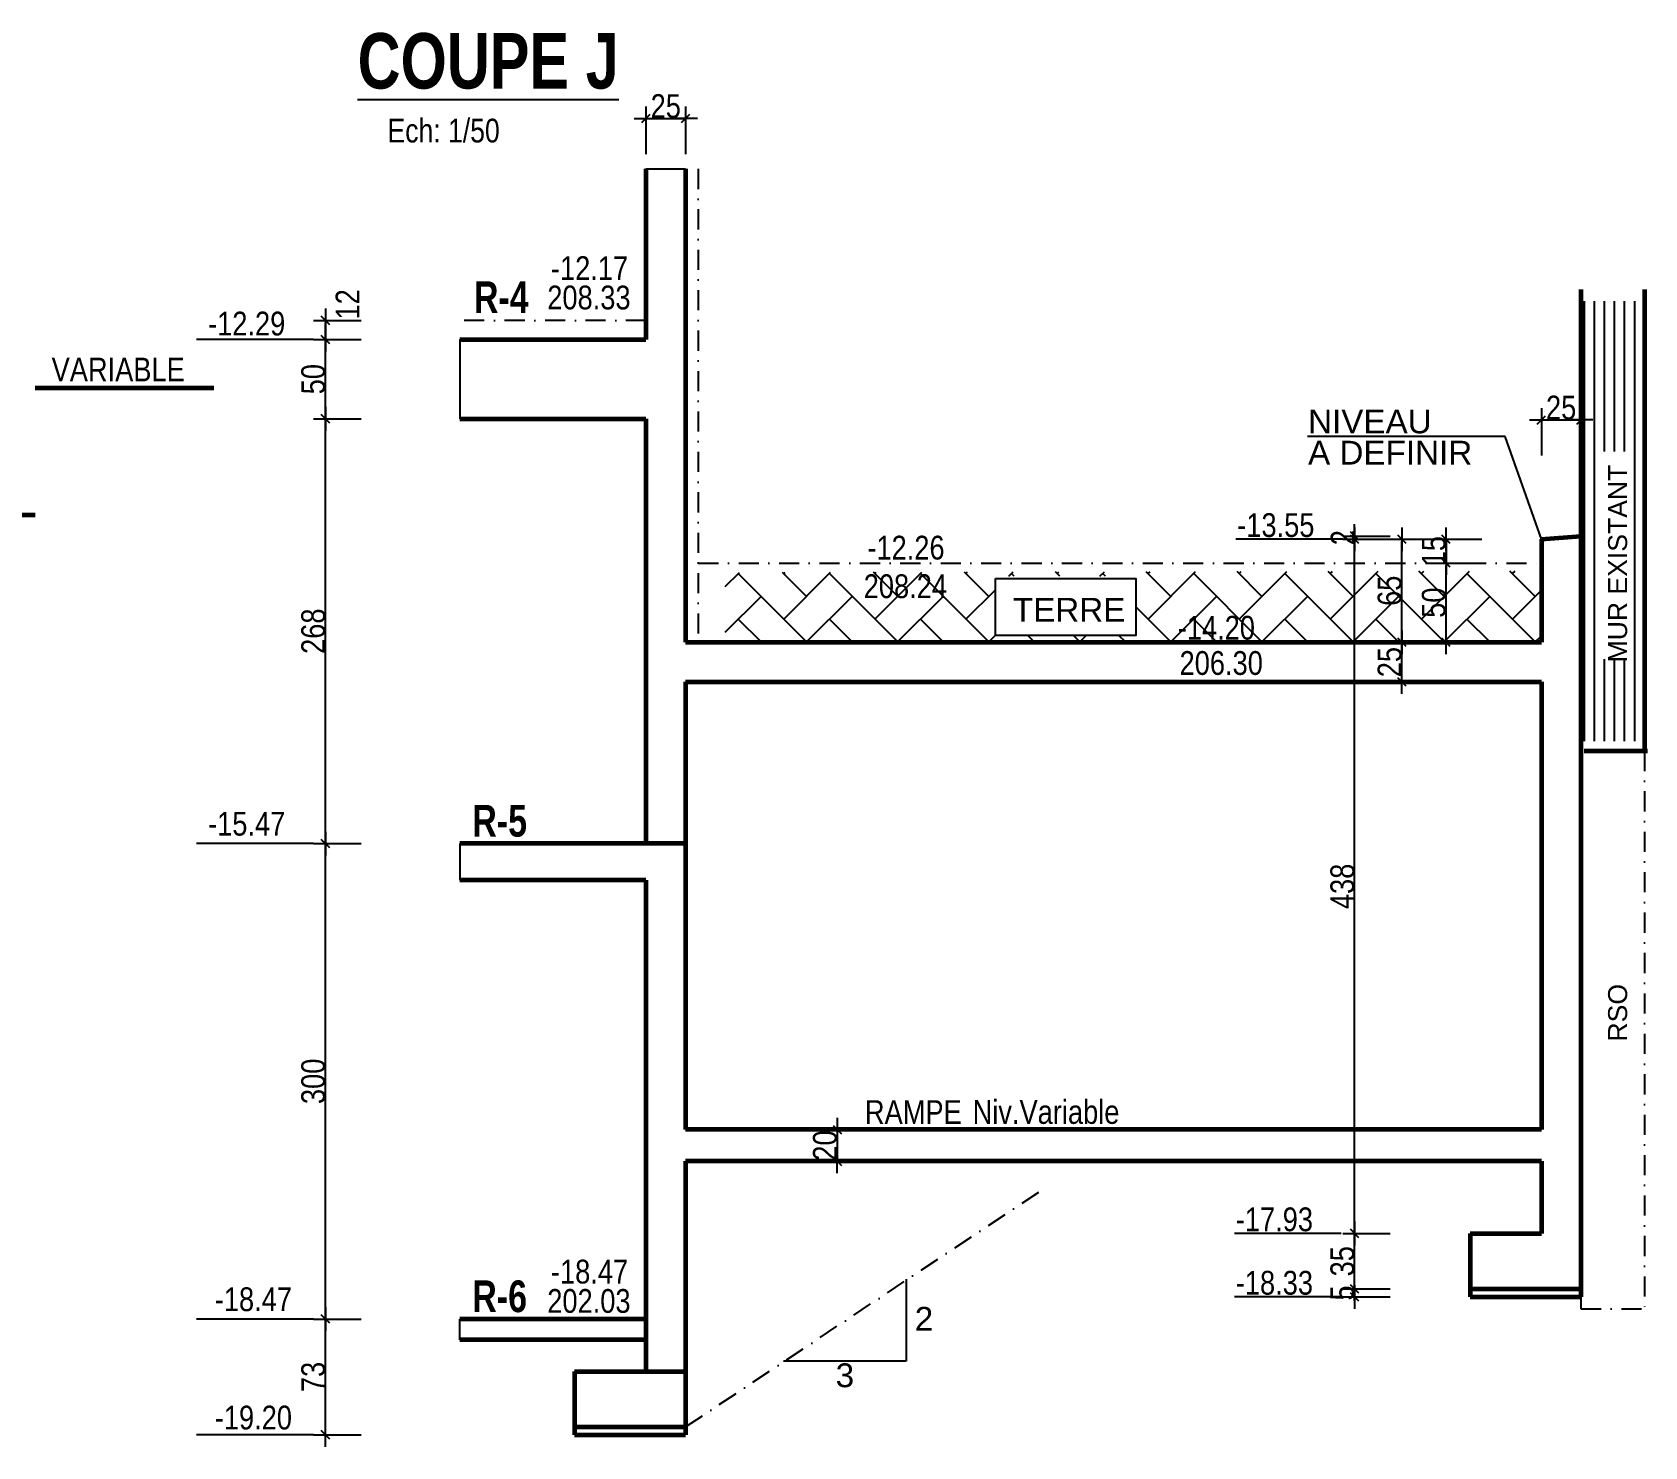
# Model space of a CAD drawing. Header units: millimetres. Extents: x -26249 to 60250, y -21218 to 23336.
# Drawn here: x 34710 to 35727, y 1192 to 2084 of the extents above; entities that cross this region are included whole.
import ezdxf
from ezdxf.enums import TextEntityAlignment as Align

# ---------------------------------------------------------------- set-up
doc = ezdxf.new("R2010")
doc.units = ezdxf.units.MM
doc.linetypes.add('TIRETPTX2', pattern=[50.8, 25.4, -12.7, 0, -12.7])
for name, color, linetype in [('01_cote_gen', 4, 'Continuous'), ('01_linteaux', 2, 'Continuous'), ('01_poch_murs', 253, 'Continuous'), ('01_texte', 230, 'Continuous'), ('AA_COTES', 2, 'Continuous')]:
    doc.layers.add(name, color=color, linetype=linetype)
doc.layers.add('01_murs_coup', color=5, linetype='Continuous', lineweight=60)
doc.styles.add('ARIAL NA', font='ARIALN.TTF')
doc.styles.add('impact', font='impact.ttf')
doc.styles.add('MATTE_TXT', font='arial.ttf')
doc.styles.add('STYLE2', font='ARIALN.TTF')
doc.dimstyles.new('JB50', dxfattribs={"dimscale": 0.1, "dimtxt": 150, "dimasz": 15, "dimexe": 0.1, "dimexo": 0.1, "dimgap": 0.09, "dimtad": 1, "dimdec": 1, "dimdsep": 46, "dimtxsty": 'STYLE2', "dimblk1": 'BOND_G', "dimblk2": 'BOND_D', "dimsah": 1, "dimcen": 1.5, "dimdle": 0.01, "dimse1": 1, "dimse2": 1, "dimclrd": 4, "dimclre": 2, "dimclrt": 6, "dimazin": 2, "dimtfac": 2.333333, "dimtdec": 1, "dimtix": 1, "dimtmove": 2, "dimatfit": 3, "dimldrblk": 'BOND_G', "dimfxl": 1, "dimtolj": 1, "dimtzin": 0, "dimarcsym": 0})

# ---------------------------------------------------------------- blocks, each defined once
blk = doc.blocks.new('BOND_G')
at = {"layer": 'AA_COTES', "color": 0}
for p, q in [((0, -5), (0, 15)), ((5, 0), (-5, 0)), ((1.77, 1.77), (-1.77, -1.77))]:
    blk.add_line(p, q, dxfattribs=at)
blk = doc.blocks.new('BOND_D')
at = {"layer": 'AA_COTES', "color": 0}
for p, q in [((5, 0), (-5, 0)), ((-1.77, -1.77), (1.77, 1.77)), ((0, 5), (0, -15))]:
    blk.add_line(p, q, dxfattribs=at)
blk = doc.blocks.new('*D1827')
at = {"layer": '01_cote_gen', "color": 4, "lineweight": -2, "transparency": 16777216}
blk.add_line((34894.8, 1891.7), (34894.8, 1900.7), dxfattribs=at)
at = {"layer": 'Defpoints', "color": 0, "transparency": 16777216}
for p in [(34894.8, 1902.2), (34932.7, 1902.2), (34932.7, 1890.2)]:
    blk.add_point(p, dxfattribs=at)
at = {"layer": '01_cote_gen', "color": 4, "lineweight": -2, "transparency": 16777216, "xscale": 1.5, "yscale": 1.5, "zscale": 1.5}
for name, p, rotation in [('BOND_D', (34894.8, 1902.2), 90), ('BOND_G', (34894.8, 1890.2), 270)]:
    blk.add_blockref(name, p, dxfattribs=dict(at, rotation=rotation))
at = {"layer": '01_cote_gen', "color": 6, "transparency": 16777216, "insert": (34908.7, 1912.4), "char_height": 15, "attachment_point": 5, "rotation": 90, "style": 'STYLE2'}
blk.add_mtext('\\A1;12', dxfattribs=at)
blk = doc.blocks.new('*D1828')
at = {"layer": '01_cote_gen', "color": 4, "lineweight": -2, "transparency": 16777216}
blk.add_line((35544.2, 1292.7), (35544.2, 1324.7), dxfattribs=at)
at = {"layer": 'Defpoints', "color": 0, "transparency": 16777216}
for p in [(35544.2, 1326.2), (35617.9, 1326.2), (35617.9, 1291.2)]:
    blk.add_point(p, dxfattribs=at)
at = {"layer": '01_cote_gen', "color": 4, "lineweight": -2, "transparency": 16777216, "xscale": 1.5, "yscale": 1.5, "zscale": 1.5}
for name, p, rotation in [('BOND_D', (35544.2, 1326.2), 90), ('BOND_G', (35544.2, 1291.2), 270)]:
    blk.add_blockref(name, p, dxfattribs=dict(at, rotation=rotation))
at = {"layer": '01_cote_gen', "color": 6, "transparency": 16777216, "insert": (35536.5, 1308.7), "char_height": 15, "attachment_point": 5, "rotation": 90, "style": 'STYLE2'}
blk.add_mtext('\\A1;35', dxfattribs=at)
blk = doc.blocks.new('*D1834')
at = {"layer": '01_cote_gen', "color": 4, "lineweight": -2, "transparency": 16777216}
blk.add_line((35663.5, 1839.5), (35685.5, 1839.5), dxfattribs=at)
at = {"layer": 'Defpoints', "color": 0, "transparency": 16777216}
for p in [(35687, 1839.5), (35662, 1764.2), (35687, 1766.2)]:
    blk.add_point(p, dxfattribs=at)
at = {"layer": '01_cote_gen', "color": 4, "lineweight": -2, "transparency": 16777216, "xscale": 1.5, "yscale": 1.5, "zscale": 1.5, "rotation": 180}
blk.add_blockref('BOND_G', (35662, 1839.5), dxfattribs=at)
at = {"layer": '01_cote_gen', "color": 4, "lineweight": -2, "transparency": 16777216, "xscale": 1.5, "yscale": 1.5, "zscale": 1.5}
blk.add_blockref('BOND_D', (35687, 1839.5), dxfattribs=at)
at = {"layer": '01_cote_gen', "color": 6, "transparency": 16777216, "insert": (35674.5, 1847.2), "char_height": 15, "attachment_point": 5, "style": 'STYLE2'}
blk.add_mtext('\\A1;25', dxfattribs=at)
blk = doc.blocks.new('*D1829')
at = {"layer": '01_cote_gen', "color": 4, "lineweight": -2, "transparency": 16777216}
blk.add_line((34894.8, 1273.7), (34894.8, 1570.7), dxfattribs=at)
at = {"layer": 'Defpoints', "color": 0, "transparency": 16777216}
for p in [(34894.8, 1572.2), (34949.8, 1572.2), (34940.8, 1272.2)]:
    blk.add_point(p, dxfattribs=at)
at = {"layer": '01_cote_gen', "color": 4, "lineweight": -2, "transparency": 16777216, "xscale": 1.5, "yscale": 1.5, "zscale": 1.5}
for name, p, rotation in [('BOND_D', (34894.8, 1572.2), 90), ('BOND_G', (34894.8, 1272.2), 270)]:
    blk.add_blockref(name, p, dxfattribs=dict(at, rotation=rotation))
at = {"layer": '01_cote_gen', "color": 6, "transparency": 16777216, "insert": (34887.1, 1422.2), "char_height": 15, "attachment_point": 5, "rotation": 90, "style": 'STYLE2'}
blk.add_mtext('\\A1;300', dxfattribs=at)
blk = doc.blocks.new('*D1830')
at = {"layer": '01_cote_gen', "color": 4, "lineweight": -2, "transparency": 16777216}
blk.add_line((34894.8, 1200.7), (34894.8, 1270.7), dxfattribs=at)
at = {"layer": 'Defpoints', "color": 0, "transparency": 16777216}
for p in [(34894.8, 1272.2), (35015.2, 1272.2), (35048.3, 1199.2)]:
    blk.add_point(p, dxfattribs=at)
at = {"layer": '01_cote_gen', "color": 4, "lineweight": -2, "transparency": 16777216, "xscale": 1.5, "yscale": 1.5, "zscale": 1.5}
for name, p, rotation in [('BOND_D', (34894.8, 1272.2), 90), ('BOND_G', (34894.8, 1199.2), 270)]:
    blk.add_blockref(name, p, dxfattribs=dict(at, rotation=rotation))
at = {"layer": '01_cote_gen', "color": 6, "transparency": 16777216, "insert": (34887.1, 1235.7), "char_height": 15, "attachment_point": 5, "rotation": 90, "style": 'STYLE2'}
blk.add_mtext('\\A1;73', dxfattribs=at)
blk = doc.blocks.new('*D1831')
at = {"layer": '01_cote_gen', "color": 4, "lineweight": -2, "transparency": 16777216}
blk.add_line((34894.8, 1841.7), (34894.8, 1888.7), dxfattribs=at)
at = {"layer": 'Defpoints', "color": 0, "transparency": 16777216}
for p in [(34894.8, 1890.2), (34980.6, 1890.2), (34980.6, 1840.2)]:
    blk.add_point(p, dxfattribs=at)
at = {"layer": '01_cote_gen', "color": 4, "lineweight": -2, "transparency": 16777216, "xscale": 1.5, "yscale": 1.5, "zscale": 1.5}
for name, p, rotation in [('BOND_D', (34894.8, 1890.2), 90), ('BOND_G', (34894.8, 1840.2), 270)]:
    blk.add_blockref(name, p, dxfattribs=dict(at, rotation=rotation))
at = {"layer": '01_cote_gen', "color": 6, "transparency": 16777216, "insert": (34887.1, 1865.2), "char_height": 15, "attachment_point": 5, "rotation": 90, "style": 'STYLE2'}
blk.add_mtext('\\A1;50', dxfattribs=at)
blk = doc.blocks.new('*D1832')
at = {"layer": '01_cote_gen', "color": 4, "lineweight": -2, "transparency": 16777216}
blk.add_line((34894.8, 1573.7), (34894.8, 1838.7), dxfattribs=at)
at = {"layer": 'Defpoints', "color": 0, "transparency": 16777216}
for p in [(34894.8, 1840.2), (34980.6, 1840.2), (35022.4, 1572.2)]:
    blk.add_point(p, dxfattribs=at)
at = {"layer": '01_cote_gen', "color": 4, "lineweight": -2, "transparency": 16777216, "xscale": 1.5, "yscale": 1.5, "zscale": 1.5}
for name, p, rotation in [('BOND_D', (34894.8, 1840.2), 90), ('BOND_G', (34894.8, 1572.2), 270)]:
    blk.add_blockref(name, p, dxfattribs=dict(at, rotation=rotation))
at = {"layer": '01_cote_gen', "color": 6, "transparency": 16777216, "insert": (34887.1, 1706.2), "char_height": 15, "attachment_point": 5, "rotation": 90, "style": 'STYLE2'}
blk.add_mtext('\\A1;268', dxfattribs=at)
blk = doc.blocks.new('*D1835')
at = {"layer": '01_cote_gen', "color": 4, "lineweight": -2, "transparency": 16777216}
blk.add_line((35098.5, 2029.7), (35120.5, 2029.7), dxfattribs=at)
at = {"layer": 'Defpoints', "color": 0, "transparency": 16777216}
for p in [(35122, 2029.7), (35097, 1997.9), (35122, 1997.9)]:
    blk.add_point(p, dxfattribs=at)
at = {"layer": '01_cote_gen', "color": 4, "lineweight": -2, "transparency": 16777216, "xscale": 1.5, "yscale": 1.5, "zscale": 1.5, "rotation": 180}
blk.add_blockref('BOND_G', (35097, 2029.7), dxfattribs=at)
at = {"layer": '01_cote_gen', "color": 4, "lineweight": -2, "transparency": 16777216, "xscale": 1.5, "yscale": 1.5, "zscale": 1.5}
blk.add_blockref('BOND_D', (35122, 2029.7), dxfattribs=at)
at = {"layer": '01_cote_gen', "color": 6, "transparency": 16777216, "insert": (35109.5, 2037.4), "char_height": 15, "attachment_point": 5, "style": 'STYLE2'}
blk.add_mtext('\\A1;25', dxfattribs=at)
blk = doc.blocks.new('*D1836')
at = {"layer": '01_cote_gen', "color": 4, "lineweight": -2, "transparency": 16777216}
blk.add_line((35574, 1700.7), (35574, 1762.7), dxfattribs=at)
at = {"layer": 'Defpoints', "color": 0, "transparency": 16777216}
for p in [(35574, 1764.2), (35662, 1764.2), (35662, 1699.2)]:
    blk.add_point(p, dxfattribs=at)
at = {"layer": '01_cote_gen', "color": 4, "lineweight": -2, "transparency": 16777216, "xscale": 1.5, "yscale": 1.5, "zscale": 1.5}
for name, p, rotation in [('BOND_D', (35574, 1764.2), 90), ('BOND_G', (35574, 1699.2), 270)]:
    blk.add_blockref(name, p, dxfattribs=dict(at, rotation=rotation))
at = {"layer": '01_cote_gen', "color": 6, "transparency": 16777216, "insert": (35566.3, 1731.7), "char_height": 15, "attachment_point": 5, "rotation": 90, "style": 'STYLE2'}
blk.add_mtext('\\A1;65', dxfattribs=at)
blk = doc.blocks.new('*D1837')
at = {"layer": '01_cote_gen', "color": 4, "lineweight": -2, "transparency": 16777216}
blk.add_line((35574, 1675.7), (35574, 1697.7), dxfattribs=at)
at = {"layer": 'Defpoints', "color": 0, "transparency": 16777216}
for p in [(35574, 1699.2), (35588.5, 1699.2), (35588.5, 1674.2)]:
    blk.add_point(p, dxfattribs=at)
at = {"layer": '01_cote_gen', "color": 4, "lineweight": -2, "transparency": 16777216, "xscale": 1.5, "yscale": 1.5, "zscale": 1.5}
for name, p, rotation in [('BOND_D', (35574, 1699.2), 90), ('BOND_G', (35574, 1674.2), 270)]:
    blk.add_blockref(name, p, dxfattribs=dict(at, rotation=rotation))
at = {"layer": '01_cote_gen', "color": 6, "transparency": 16777216, "insert": (35566.3, 1686.7), "char_height": 15, "attachment_point": 5, "rotation": 90, "style": 'STYLE2'}
blk.add_mtext('\\A1;25', dxfattribs=at)
blk = doc.blocks.new('*D1833')
at = {"layer": '01_cote_gen', "color": 4, "lineweight": -2, "transparency": 16777216}
blk.add_line((35217.7, 1390.2), (35217.7, 1373.2), dxfattribs=at)
at = {"layer": 'Defpoints', "color": 0, "transparency": 16777216}
for p in [(35206.1, 1391.7), (35206.1, 1371.7), (35217.7, 1371.7)]:
    blk.add_point(p, dxfattribs=at)
at = {"layer": '01_cote_gen', "color": 4, "lineweight": -2, "transparency": 16777216, "xscale": 1.5, "yscale": 1.5, "zscale": 1.5}
for name, p, rotation in [('BOND_G', (35217.7, 1391.7), 90), ('BOND_D', (35217.7, 1371.7), 270)]:
    blk.add_blockref(name, p, dxfattribs=dict(at, rotation=rotation))
at = {"layer": '01_cote_gen', "color": 6, "transparency": 16777216, "insert": (35210, 1381.7), "char_height": 15, "attachment_point": 5, "rotation": 90, "style": 'STYLE2'}
blk.add_mtext('\\A1;20', dxfattribs=at)
blk = doc.blocks.new('*D1838')
at = {"layer": '01_cote_gen', "color": 4, "lineweight": -2, "transparency": 16777216}
for p, q in [((35544.2, 1292.7), (35544.2, 1294.2)), ((35544.2, 1291.2), (35544.2, 1286.2)), ((35544.2, 1284.7), (35544.2, 1283.2))]:
    blk.add_line(p, q, dxfattribs=at)
at = {"layer": 'Defpoints', "color": 0, "transparency": 16777216}
for p in [(35544.2, 1286.2), (35645.3, 1291.2), (35645.3, 1286.2)]:
    blk.add_point(p, dxfattribs=at)
at = {"layer": '01_cote_gen', "color": 4, "lineweight": -2, "transparency": 16777216, "xscale": 1.5, "yscale": 1.5, "zscale": 1.5}
for name, p, rotation in [('BOND_G', (35544.2, 1291.2), 270), ('BOND_D', (35544.2, 1286.2), 90)]:
    blk.add_blockref(name, p, dxfattribs=dict(at, rotation=rotation))
at = {"layer": '01_cote_gen', "color": 6, "transparency": 16777216, "insert": (35536.5, 1288.7), "char_height": 15, "attachment_point": 5, "rotation": 90, "style": 'STYLE2'}
blk.add_mtext('\\A1;5', dxfattribs=at)
blk = doc.blocks.new('*D1839')
at = {"layer": '01_cote_gen', "color": 4, "lineweight": -2, "transparency": 16777216}
for p, q in [((35544.2, 1767.7), (35544.2, 1769.2)), ((35544.2, 1766.2), (35544.2, 1764.2)), ((35544.2, 1762.7), (35544.2, 1761.2))]:
    blk.add_line(p, q, dxfattribs=at)
at = {"layer": 'Defpoints', "color": 0, "transparency": 16777216}
for p in [(35544.2, 1764.2), (35662, 1764.2), (35687, 1766.2)]:
    blk.add_point(p, dxfattribs=at)
at = {"layer": '01_cote_gen', "color": 4, "lineweight": -2, "transparency": 16777216, "xscale": 1.5, "yscale": 1.5, "zscale": 1.5}
for name, p, rotation in [('BOND_G', (35544.2, 1766.2), 270), ('BOND_D', (35544.2, 1764.2), 90)]:
    blk.add_blockref(name, p, dxfattribs=dict(at, rotation=rotation))
at = {"layer": '01_cote_gen', "color": 6, "transparency": 16777216, "insert": (35536.6, 1765.2), "char_height": 15, "attachment_point": 5, "rotation": 90, "style": 'STYLE2'}
blk.add_mtext('\\A1;2', dxfattribs=at)
blk = doc.blocks.new('*D1840')
at = {"layer": '01_cote_gen', "color": 4, "lineweight": -2, "transparency": 16777216}
blk.add_line((35544.2, 1327.7), (35544.2, 1762.7), dxfattribs=at)
at = {"layer": 'Defpoints', "color": 0, "transparency": 16777216}
for p in [(35544.2, 1764.2), (35566.5, 1764.2), (35566.7, 1326.2)]:
    blk.add_point(p, dxfattribs=at)
at = {"layer": '01_cote_gen', "color": 4, "lineweight": -2, "transparency": 16777216, "xscale": 1.5, "yscale": 1.5, "zscale": 1.5}
for name, p, rotation in [('BOND_D', (35544.2, 1764.2), 90), ('BOND_G', (35544.2, 1326.2), 270)]:
    blk.add_blockref(name, p, dxfattribs=dict(at, rotation=rotation))
at = {"layer": '01_cote_gen', "color": 6, "transparency": 16777216, "insert": (35536.5, 1545.2), "char_height": 15, "attachment_point": 5, "rotation": 90, "style": 'STYLE2'}
blk.add_mtext('\\A1;438', dxfattribs=at)
blk = doc.blocks.new('*D1843')
at = {"layer": '01_cote_gen', "color": 4, "lineweight": -2, "transparency": 16777216}
blk.add_line((35601.9, 1700.7), (35601.9, 1747.7), dxfattribs=at)
at = {"layer": 'Defpoints', "color": 0, "transparency": 16777216}
for p in [(35601.9, 1749.2), (35627.2, 1749.2), (35616.8, 1699.2)]:
    blk.add_point(p, dxfattribs=at)
at = {"layer": '01_cote_gen', "color": 4, "lineweight": -2, "transparency": 16777216, "xscale": 1.5, "yscale": 1.5, "zscale": 1.5}
for name, p, rotation in [('BOND_D', (35601.9, 1749.2), 90), ('BOND_G', (35601.9, 1699.2), 270)]:
    blk.add_blockref(name, p, dxfattribs=dict(at, rotation=rotation))
at = {"layer": '01_cote_gen', "color": 6, "transparency": 16777216, "insert": (35594.2, 1724.2), "char_height": 15, "attachment_point": 5, "rotation": 90, "style": 'STYLE2'}
blk.add_mtext('\\A1;50', dxfattribs=at)
blk = doc.blocks.new('*D1844')
at = {"layer": '01_cote_gen', "color": 4, "lineweight": -2, "transparency": 16777216}
for p, q in [((35601.9, 1765.7), (35601.9, 1767.2)), ((35601.9, 1764.2), (35601.9, 1749.2)), ((35601.9, 1747.7), (35601.9, 1746.2))]:
    blk.add_line(p, q, dxfattribs=at)
at = {"layer": 'Defpoints', "color": 0, "transparency": 16777216}
for p in [(35594.6, 1764.2), (35601.9, 1749.2), (35609.4, 1749.2)]:
    blk.add_point(p, dxfattribs=at)
at = {"layer": '01_cote_gen', "color": 4, "lineweight": -2, "transparency": 16777216, "xscale": 1.5, "yscale": 1.5, "zscale": 1.5}
for name, p, rotation in [('BOND_G', (35601.9, 1764.2), 270), ('BOND_D', (35601.9, 1749.2), 90)]:
    blk.add_blockref(name, p, dxfattribs=dict(at, rotation=rotation))
at = {"layer": '01_cote_gen', "color": 6, "transparency": 16777216, "insert": (35594.2, 1756.7), "char_height": 15, "attachment_point": 5, "rotation": 90, "style": 'STYLE2'}
blk.add_mtext('\\A1;15', dxfattribs=at)

msp = doc.modelspace()

# ---------------------------------------------------------------- hatches: boundary and pattern name
at = {"layer": '01_poch_murs'}
h = msp.add_hatch(dxfattribs=at)
h.set_pattern_fill('ANSI31', color=256, scale=2, angle=45)
h.set_pattern_definition([(90, (13445.121, 95.911), (-6.35, 1e-15), [])])
h.paths.add_polyline_path([(35727.002, 1914.43), (35687.002, 1914.43), (35687.002, 1636.751), (35727.002, 1636.751)])
h.paths.add_polyline_path([(35717.431, 1688.543), (35717.431, 1819.553), (35698.817, 1819.553), (35698.817, 1688.543)], flags=16)
h = msp.add_hatch(dxfattribs=at)
h.set_pattern_fill('AR-HBONE', color=256, scale=0.2)
h.set_pattern_definition([(45, (23286.925, 1541.369), (3e-15, 28.73682), [60.96, -20.32]), (135, (23301.294, 1555.737), (3e-15, 28.73682), [60.96, -20.32])])
h.paths.add_polyline_path([(35662.002, 1744.206), (35147.002, 1743.238), (35147.002, 1699.207), (35662.002, 1699.207)])
h.paths.add_polyline_path([(35406.052, 1703.521), (35317.462, 1703.521), (35317.462, 1740.814), (35406.052, 1740.814)], flags=16)
h.paths.add_polyline_path([(35551.122, 1701.434), (35551.122, 1742.382), (35519.895, 1742.382), (35519.895, 1701.434)], flags=24)
h.paths.add_polyline_path([(35230.567, 1722.99), (35302.318, 1722.99), (35302.318, 1745.966), (35230.567, 1745.966)], flags=9)
h.paths.add_polyline_path([(35428.789, 1697.123), (35495.737, 1697.123), (35495.737, 1719.715), (35428.789, 1719.715)], flags=9)
h.paths.add_polyline_path([(35324.757, 1708.463), (35403.277, 1708.463), (35403.277, 1730.963), (35324.757, 1730.963)], flags=8)

# ---------------------------------------------------------------- linework, layer by layer
at = {"layer": '01_linteaux', "linetype": 'TIRETPTX2', "ltscale": 0.5}
for p, q in [((35130.002, 1997.854), (35130.002, 1699.207)), ((35097.002, 1902.169), (34979.587, 1902.169)), ((35130.002, 1749.206), (35662.002, 1749.206)), ((35727.002, 1630.675), (35727.002, 1278.768, -10.4)), ((35122.002, 1204.169), (35345.948, 1353.014)), ((35687.002, 1286.241), (35687.002, 1278.768, -10.4)), ((35687.002, 1278.768, -10.4), (35727.002, 1278.768, -10.4))]:
    msp.add_line(p, q, dxfattribs=at)
at = {"layer": '01_murs_coup'}
for p, q in [((35097.002, 1997.854), (35097.002, 1890.169)), ((35122.002, 1997.854), (35122.002, 1699.207)), ((35687.002, 1921.736), (35687.002, 1630.675)), ((35727.002, 1921.736), (35727.002, 1630.675)), ((34979.587, 1890.169), (35097.002, 1890.169)), ((34711.482, 1859.637), (34824.367, 1859.637)), ((34979.587, 1840.169), (35097.002, 1840.169)), ((35097.002, 1840.169), (35097.002, 1572.168)), ((34671.482, 1779.637), (34711.482, 1779.637)), ((35662.002, 1764.237), (35687.002, 1766.237)), ((35662.002, 1764.237), (35662.002, 1699.207)), ((35122.002, 1699.207), (35662.002, 1699.207)), ((35687.002, 1699.174), (35687.002, 1286.241)), ((35122.002, 1674.206), (35122.002, 1391.738)), ((35122.002, 1674.206), (35662.002, 1674.206)), ((35122.002, 1674.206), (35122.002, 1671.206)), ((35662.002, 1674.206), (35662.002, 1391.738)), ((35689.002, 1630.675), (35729.002, 1630.675)), ((35122.002, 1572.168), (34979.587, 1572.168)), ((35097.002, 1549.168), (34979.587, 1549.168)), ((35097.002, 1549.168), (35097.002, 1239.169)), ((35662.002, 1391.738), (35122.002, 1391.738)), ((35122.002, 1371.738), (35122.002, 1239.169)), ((35662.002, 1371.738), (35122.002, 1371.738)), ((35662.002, 1371.738), (35662.002, 1326.247)), ((35617.002, 1326.247), (35662.002, 1326.247)), ((35617.002, 1326.247), (35617.002, 1286.241)), ((35617.002, 1291.241), (35687.002, 1291.241)), ((35617.002, 1286.241), (35687.002, 1286.241)), ((35097.002, 1272.169), (34979.587, 1272.169)), ((35097.002, 1259.169), (34979.587, 1259.169)), ((35052.002, 1239.169), (35122.002, 1239.169)), ((35052.002, 1239.169), (35052.002, 1199.169)), ((35122.002, 1239.169), (35122.002, 1199.169)), ((35052.002, 1204.169), (35122.002, 1204.169)), ((35052.002, 1199.169), (35122.002, 1199.169))]:
    msp.add_line(p, q, dxfattribs=at)
at = {"layer": '01_murs_coup', "const_width": 3}
msp.add_lwpolyline([(34711.482, 1859.637), (34824.367, 1859.637)], dxfattribs=at)
at = {"layer": '01_poch_murs'}
for p, q in [((35097.002, 1997.854), (35122.002, 1997.854)), ((34979.587, 1890.169), (34979.587, 1840.169)), ((34979.587, 1572.168), (34979.587, 1549.168)), ((34979.587, 1259.169), (34979.587, 1272.169))]:
    msp.add_line(p, q, dxfattribs=at)
at = {"layer": '01_texte'}
for p, q in [((34887.251, 1890.169), (34813.452, 1890.169)), ((35639.249, 1829.018), (35514.362, 1829.018)), ((35662.002, 1764.237), (35639.249, 1829.018)), ((35536.666, 1764.237), (35469.216, 1764.237)), ((34887.251, 1572.168), (34813.452, 1572.168)), ((35535.758, 1326.247), (35468.307, 1326.247)), ((35261.254, 1297.361), (35261.254, 1245.656)), ((35535.758, 1286.241), (35468.307, 1286.241)), ((34887.251, 1272.169), (34813.452, 1272.169)), ((35261.254, 1245.656), (35183.695, 1245.656)), ((34887.251, 1199.169), (34813.452, 1199.169))]:
    msp.add_line(p, q, dxfattribs=at)
msp.add_lwpolyline([(35317.462, 1739.442), (35406.052, 1739.442), (35406.052, 1703.521), (35317.462, 1703.521)], close=True, dxfattribs=at)

# ---------------------------------------------------------------- texts
at = {"layer": '01_texte', "style": 'impact'}
msp.add_text('%%UCOUPE J', height=35, dxfattribs=at).set_placement((34997.45, 2038.049), align=Align.BOTTOM_CENTER)
at = {"layer": '01_texte', "style": 'MATTE_TXT', "width": 0.8}
msp.add_text('Ech: 1/50', height=15, dxfattribs=at).set_placement((34969.312, 2010.029), align=Align.BOTTOM_CENTER)
at = {"layer": '01_texte'}
for s, height, style, p in [('-12.17', 15, 'ARIAL NA', (35037.039, 1927.736)), ('R-4', 20, 'impact', (34988.431, 1906.913)), ('208.33', 15, 'ARIAL NA', (35034.726, 1909.231)), ('-12.29', 15, 'ARIAL NA', (34820.686, 1892.787)), ('VARIABLE', 15, 'ARIAL NA', (34721.962, 1863.792)), ('NIVEAU', 15, 'MATTE_TXT', (35514.809, 1831.026)), ('A DEFINIR', 15, 'MATTE_TXT', (35514.809, 1811.337)), ('-13.55', 15, 'ARIAL NA', (35470.101, 1765.63)), ('-12.26', 15, 'ARIAL NA', (35236.709, 1751.411)), ('208.24', 15, 'ARIAL NA', (35234.396, 1727.075)), ('TERRE', 15, 'MATTE_TXT', (35328.507, 1712.213)), ('-14.20', 15, 'ARIAL NA', (35432.554, 1700.889)), ('206.30', 15, 'ARIAL NA', (35433.715, 1678.626)), ('-15.47', 15, 'ARIAL NA', (34820.686, 1577.234)), ('R-5', 20, 'impact', (34987.399, 1576.597)), ('RAMPE', 15, 'ARIAL NA', (35235.166, 1395.308)), ('Niv.Variable', 15, 'ARIAL NA', (35303.138, 1395.381)), ('-17.93', 15, 'ARIAL NA', (35469.193, 1327.64)), ('-18.47', 15, 'ARIAL NA', (35037.039, 1294.659)), ('-18.33', 15, 'ARIAL NA', (35469.193, 1287.633)), ('-18.47', 15, 'ARIAL NA', (34824.916, 1277.235)), ('R-6', 20, 'impact', (34987.399, 1276.598)), ('202.03', 15, 'ARIAL NA', (35034.726, 1276.154)), ('2', 15, 'MATTE_TXT', (35266.603, 1264.883)), ('3', 15, 'MATTE_TXT', (35216.694, 1229.237)), ('-19.20', 15, 'ARIAL NA', (34824.916, 1202.585))]:
    msp.add_text(s, height=height, dxfattribs=dict(at, style=style)).set_placement(p)
at = {"layer": '01_texte', "style": 'MATTE_TXT'}
for s, p in [('MUR EXISTANT', (35716.124, 1686.494)), ('RSO', (35716.124, 1447.326))]:
    msp.add_text(s, height=12, rotation=90, dxfattribs=at).set_placement(p)

# ---------------------------------------------------------------- dimensions: what is measured, and where the dimension line sits
at = {"layer": '01_cote_gen'}
for base, p1, p2, picture, middle in [((35122.002, 2029.694), (35097.002, 1997.854), (35122.002, 1997.854), '*D1835', (35109.502, 2037.362)), ((35687.002, 1839.542), (35662.002, 1764.237), (35687.002, 1766.237), '*D1834', (35674.502, 1847.21))]:
    dim = msp.add_linear_dim(base=base, p1=p1, p2=p2, dimstyle='JB50', dxfattribs=at)
    dim.commit()
    dim.dimension.update_dxf_attribs({"geometry": picture, "text_midpoint": middle})
dim = msp.add_linear_dim(base=(34894.751, 1902.169), p1=(34932.719, 1890.169), p2=(34932.719, 1902.169), angle=90, dimstyle='JB50', dxfattribs=at)
dim.commit()
dim.dimension.update_dxf_attribs({"geometry": '*D1827', "text_midpoint": (34908.669, 1912.42), "dimtype": 160})
for base, p1, p2, picture, middle in [((34894.751, 1890.169), (34980.648, 1840.169), (34980.648, 1890.169), '*D1831', (34887.083, 1865.169)), ((34894.751, 1840.169), (35022.415, 1572.168), (34980.648, 1840.169), '*D1832', (34887.083, 1706.169)), ((35544.166, 1764.237), (35566.666, 1326.247), (35566.491, 1764.237), '*D1840', (35536.499, 1545.242)), ((35544.166, 1764.237), (35687.002, 1766.237), (35662.002, 1764.237), '*D1839', (35536.627, 1765.237)), ((35573.991, 1764.237), (35662.002, 1699.207), (35662.002, 1764.237), '*D1836', (35566.323, 1731.722)), ((35601.876, 1749.206), (35594.632, 1764.237), (35609.376, 1749.206), '*D1844', (35594.209, 1756.722)), ((35601.876, 1749.206), (35616.827, 1699.207), (35627.154, 1749.206), '*D1843', (35594.209, 1724.207)), ((35573.991, 1699.207), (35588.486, 1674.206), (35588.486, 1699.207), '*D1837', (35566.323, 1686.707)), ((34894.751, 1572.168), (34940.753, 1272.169), (34949.843, 1572.168), '*D1829', (34887.083, 1422.169)), ((35217.711, 1371.717), (35206.077, 1391.738), (35206.077, 1371.717), '*D1833', (35210.043, 1381.727)), ((35544.166, 1326.247), (35617.911, 1291.241), (35617.911, 1326.247), '*D1828', (35536.499, 1308.744)), ((35544.166, 1286.241), (35645.342, 1291.241), (35645.342, 1286.241), '*D1838', (35536.529, 1288.741)), ((34894.751, 1272.169), (35048.292, 1199.169), (35015.168, 1272.169), '*D1830', (34887.083, 1235.669))]:
    dim = msp.add_linear_dim(base=base, p1=p1, p2=p2, angle=90, dimstyle='JB50', dxfattribs=at)
    dim.commit()
    dim.dimension.update_dxf_attribs({"geometry": picture, "text_midpoint": middle})

doc.saveas('drawing.dxf')
